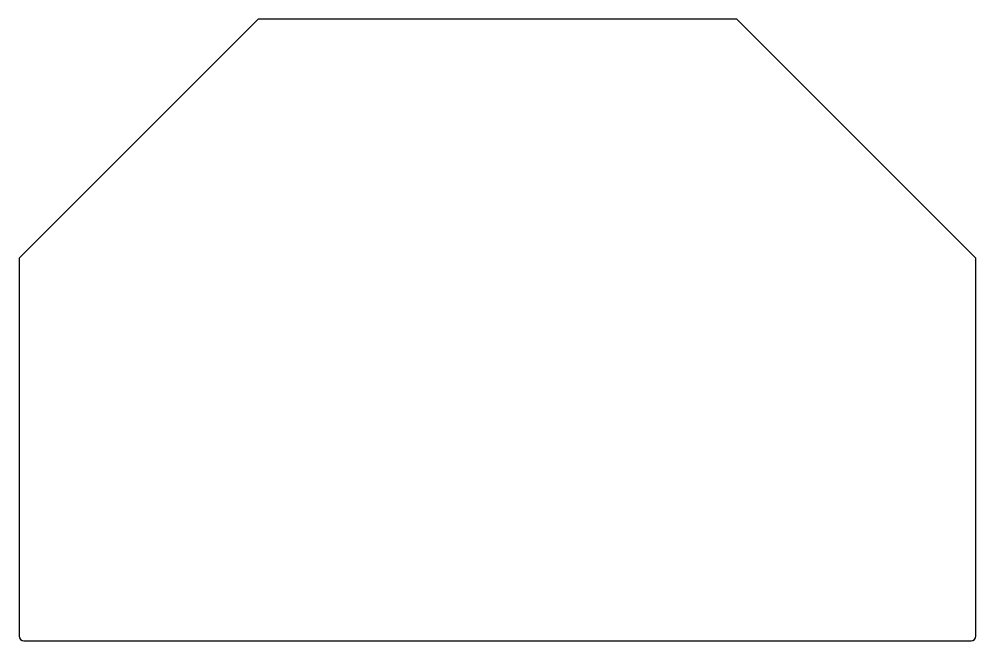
# Model space of a CAD drawing. Extents: x 0 to 100, y 0 to 65.
import ezdxf

# ---------------------------------------------------------------- set-up
doc = ezdxf.new("R2010")
doc.units = 0
doc.header["$MEASUREMENT"] = 0
doc.layers.get('0').update_dxf_attribs({"linetype": 'CONTINUOUS'})

msp = doc.modelspace()

# ---------------------------------------------------------------- linework, layer by layer
for p, q in [((25, 65), (0, 40)), ((75, 65), (25, 65)), ((100, 40), (75, 65)), ((0, 40), (0, 0.5)), ((100, 0.5), (100, 40)), ((0.5, 0), (99.5, 0))]:
    msp.add_line(p, q)
for centre, start, end in [((0.5, 0.5), 180, 270), ((99.5, 0.5), 270, 0)]:
    msp.add_arc(centre, 0.5, start, end)

doc.saveas('drawing.dxf')
